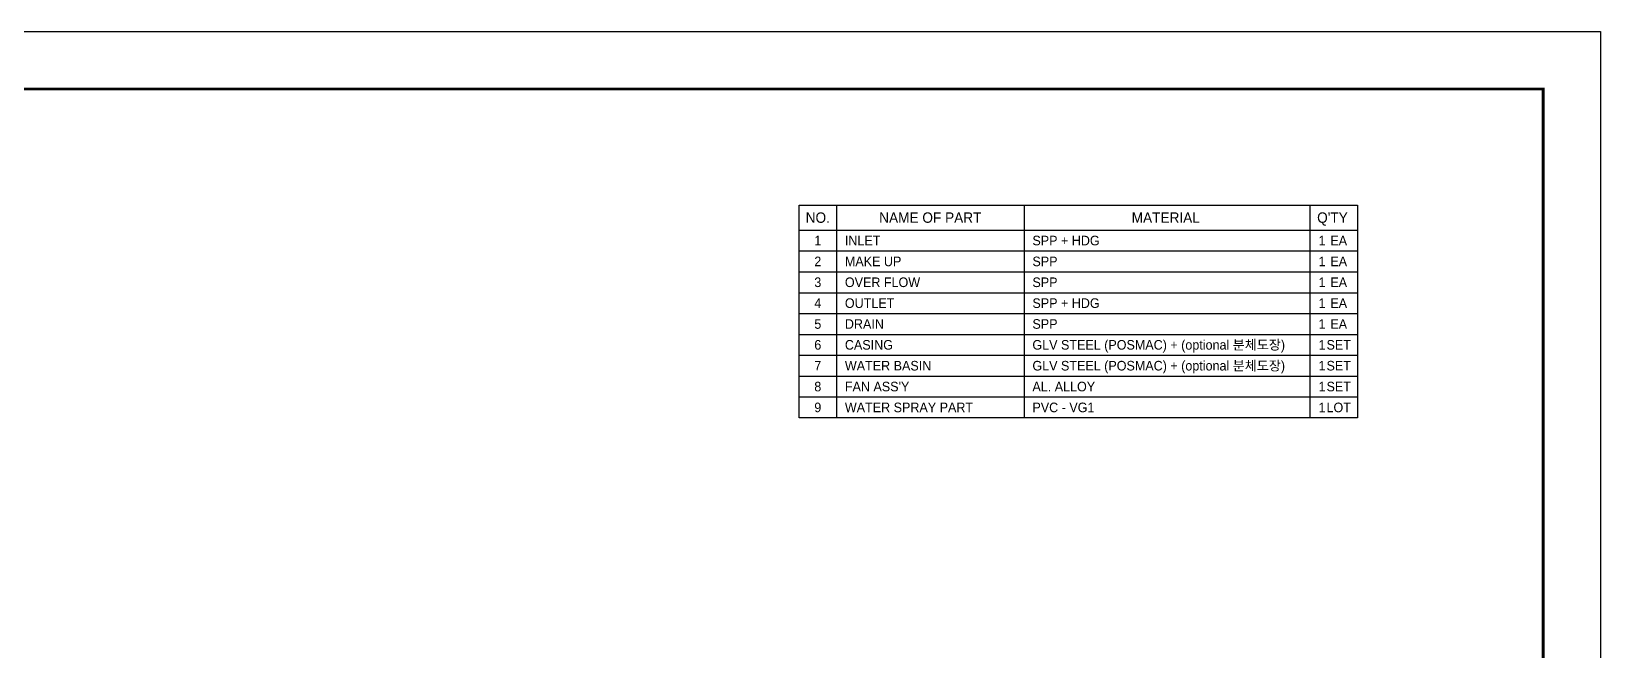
# Model space of a CAD drawing. Header units: millimetres. Extents: x 182579 to 221017, y 62385 to 83180.
# Drawn here: x 201917 to 221017, y 75651 to 83180 of the extents above; entities that cross this region are included whole.
import ezdxf
from ezdxf.enums import TextEntityAlignment as Align

# ---------------------------------------------------------------- set-up
doc = ezdxf.new("R2010")
doc.units = ezdxf.units.MM
doc.header["$LTSCALE"] = 30
doc.header["$MEASUREMENT"] = 0
doc.layers.get('DEFPOINTS').update_dxf_attribs({"color": 143, "linetype": 'CONTINUOUS'})
for name, color, linetype in [('냉각탑_box', 1, 'CONTINUOUS'), ('냉각탑_form', 1, 'CONTINUOUS'), ('냉각탑_text', 3, 'CONTINUOUS')]:
    doc.layers.add(name, color=color, linetype=linetype)
doc.styles.add('돋움', font='')
doc.styles.get('돋움').set_extended_font_data('Dotum')

# ---------------------------------------------------------------- blocks, each defined once
blk = doc.blocks.new('냉각탑form')
at = {"layer": 'DEFPOINTS'}
blk.add_lwpolyline([(0, 297.07), (420.1, 297.07), (420.1, 0), (0, 0)], close=True, dxfattribs=at)
at = {"layer": '냉각탑_form', "const_width": 0.5}
blk.add_lwpolyline([(10, 287.07), (10, 10), (410.1, 10), (410.1, 287.07)], close=True, dxfattribs=at)

msp = doc.modelspace()

# ---------------------------------------------------------------- linework, layer by layer
at = {"layer": '냉각탑_box'}
for p, q in [((211717.3, 81068.5), (211717.3, 78481.5)), ((213999.9, 81068.5), (213999.9, 78481.5)), ((217479.2, 81068.5), (217479.2, 78481.5)), ((211260.8, 80764.1), (218057.9, 80764.1)), ((211260.8, 80510.5), (218057.9, 80510.5)), ((211260.8, 80256.9), (218057.9, 80256.9)), ((211260.8, 80003.3), (218057.9, 80003.3)), ((211260.8, 79749.6), (218057.9, 79749.6)), ((211260.8, 79496), (218057.9, 79496)), ((211260.8, 79242.4), (218057.9, 79242.4)), ((211260.8, 78988.8), (218057.9, 78988.8)), ((211260.8, 78735.1), (218057.9, 78735.1))]:
    msp.add_line(p, q, dxfattribs=at)
msp.add_lwpolyline([(211260.8, 78481.5), (211260.8, 81068.5), (218057.9, 81068.5), (218057.9, 78481.5)], close=True, dxfattribs=at)

# ---------------------------------------------------------------- block references
at = {"layer": '냉각탑_form', "xscale": 70, "yscale": 70, "zscale": 70}
msp.add_blockref('냉각탑form', (191610.3, 62385.3), dxfattribs=at)

# ---------------------------------------------------------------- texts
at = {"layer": '냉각탑_text', "style": '돋움'}
for s, height, p in [('NO.', 126.81, (211489, 80916.3)), ('NAME OF PART', 126.812, (212858.6, 80916.3)), ('MATERIAL', 126.81, (215724.5, 80916.3)), ("Q'TY", 126.81, (217753.5, 80916.3)), ('1', 116.7, (211489, 80637.3)), ('1', 116.7, (217626.7, 80637.3)), ('EA', 116.67, (217829.6, 80637.3)), ('2', 116.7, (211489, 80383.7)), ('1', 116.7, (217626.7, 80383.7)), ('EA', 116.67, (217829.6, 80383.7)), ('3', 116.7, (211489, 80130.1)), ('1', 116.7, (217626.7, 80130.1)), ('EA', 116.67, (217829.6, 80130.1)), ('4', 116.7, (211489, 79876.4)), ('1', 116.7, (217626.7, 79876.4)), ('EA', 116.67, (217829.6, 79876.4)), ('5', 116.7, (211489, 79622.8)), ('1', 116.7, (217626.7, 79622.8)), ('EA', 116.67, (217829.6, 79622.8)), ('6', 116.7, (211489, 79369.2)), ('1', 116.7, (217626.7, 79369.2)), ('SET', 116.67, (217829.6, 79369.2)), ('7', 116.7, (211489, 79115.6)), ('1', 116.7, (217626.7, 79115.6)), ('SET', 116.67, (217829.6, 79115.6)), ('8', 116.7, (211489, 78862)), ('1', 116.7, (217626.7, 78862)), ('SET', 116.67, (217829.6, 78862)), ('9', 116.7, (211489, 78608.3)), ('1', 116.7, (217626.7, 78608.3)), ('LOT', 116.67, (217829.6, 78608.3))]:
    msp.add_text(s, height=height, dxfattribs=at).set_placement(p, align=Align.MIDDLE_CENTER)
for s, height, p in [('INLET ', 116.67, (211818.8, 80637.3)), ('SPP + HDG', 116.67, (214101.4, 80637.3)), ('MAKE UP', 116.67, (211818.8, 80383.7)), ('SPP', 116.67, (214101.4, 80383.7)), ('OVER FLOW', 116.67, (211818.8, 80130.1)), ('SPP', 116.67, (214101.4, 80130.1)), ('OUTLET ', 116.67, (211818.8, 79876.4)), ('SPP + HDG', 116.67, (214101.4, 79876.4)), ('DRAIN', 116.67, (211818.8, 79622.8)), ('SPP', 116.67, (214101.4, 79622.8)), ('CASING', 116.67, (211818.8, 79369.2)), ('GLV STEEL (POSMAC) + (optional 분체도장)', 116.667, (214101.4, 79369.2)), ('WATER BASIN', 116.667, (211818.8, 79115.6)), ('GLV STEEL (POSMAC) + (optional 분체도장)', 116.667, (214101.4, 79115.6)), ("FAN ASS'Y", 116.67, (211818.8, 78862)), ('AL. ALLOY', 116.67, (214101.4, 78862)), ('WATER SPRAY PART', 116.667, (211818.8, 78608.3)), ('PVC - VG1', 116.67, (214101.4, 78608.3))]:
    msp.add_text(s, height=height, dxfattribs=at).set_placement(p, align=Align.MIDDLE_LEFT)

doc.saveas('drawing.dxf')
